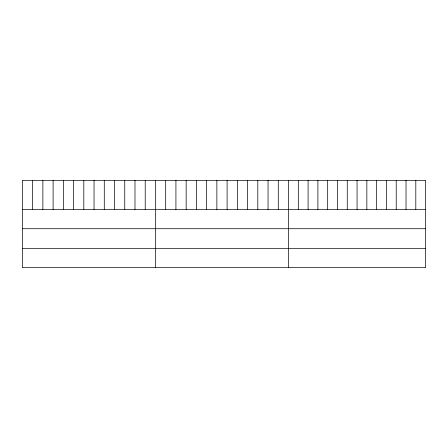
<?xml version="1.0" encoding="UTF-8"?>
<svg xmlns="http://www.w3.org/2000/svg" width="448" height="448" viewBox="0 0 448 448"><rect width="100%" height="100%" fill="white"/><g stroke="black" fill="none" stroke-linecap="round" stroke-linejoin="round"><path stroke-width="0.67" d="M425.6 209.535L425.6 267.663L22.4 267.663L22.4 180.337L425.6 180.337L425.6 209.535L22.4 209.535M22.4 228.715L425.6 228.715M22.4 248.483L425.6 248.483M415.806 180.337L415.806 209.535M406.017 180.337L406.017 209.535M396.222 180.337L396.222 209.535M386.434 180.337L386.434 209.535M376.639 180.337L376.639 209.535M366.85 180.337L366.85 209.535M357.056 180.337L357.056 209.535M347.262 180.337L347.262 209.535M337.473 180.337L337.473 209.535M327.678 180.337L327.678 209.535M317.89 180.337L317.89 209.535M308.095 180.337L308.095 209.535M298.306 180.337L298.306 209.535M288.512 180.337L288.512 267.663M278.275 180.337L278.275 209.535M268.044 180.337L268.044 209.535M257.807 180.337L257.807 209.535M247.57 180.337L247.57 209.535M237.339 180.337L237.339 209.535M227.102 180.337L227.102 209.535M216.866 180.337L216.866 209.535M206.629 180.337L206.629 209.535M196.398 180.337L196.398 209.535M186.161 180.337L186.161 209.535M175.924 180.337L175.924 209.535M165.693 180.337L165.693 209.535M155.456 180.337L155.456 267.663M145.219 180.337L145.219 209.535M134.988 180.337L134.988 209.535M124.751 180.337L124.751 209.535M114.514 180.337L114.514 209.535M104.283 180.337L104.283 209.535M94.046 180.337L94.046 209.535M83.81 180.337L83.81 209.535M73.573 180.337L73.573 209.535M63.342 180.337L63.342 209.535M53.105 180.337L53.105 209.535M42.868 180.337L42.868 209.535M32.637 180.337L32.637 209.535"/></g></svg>
